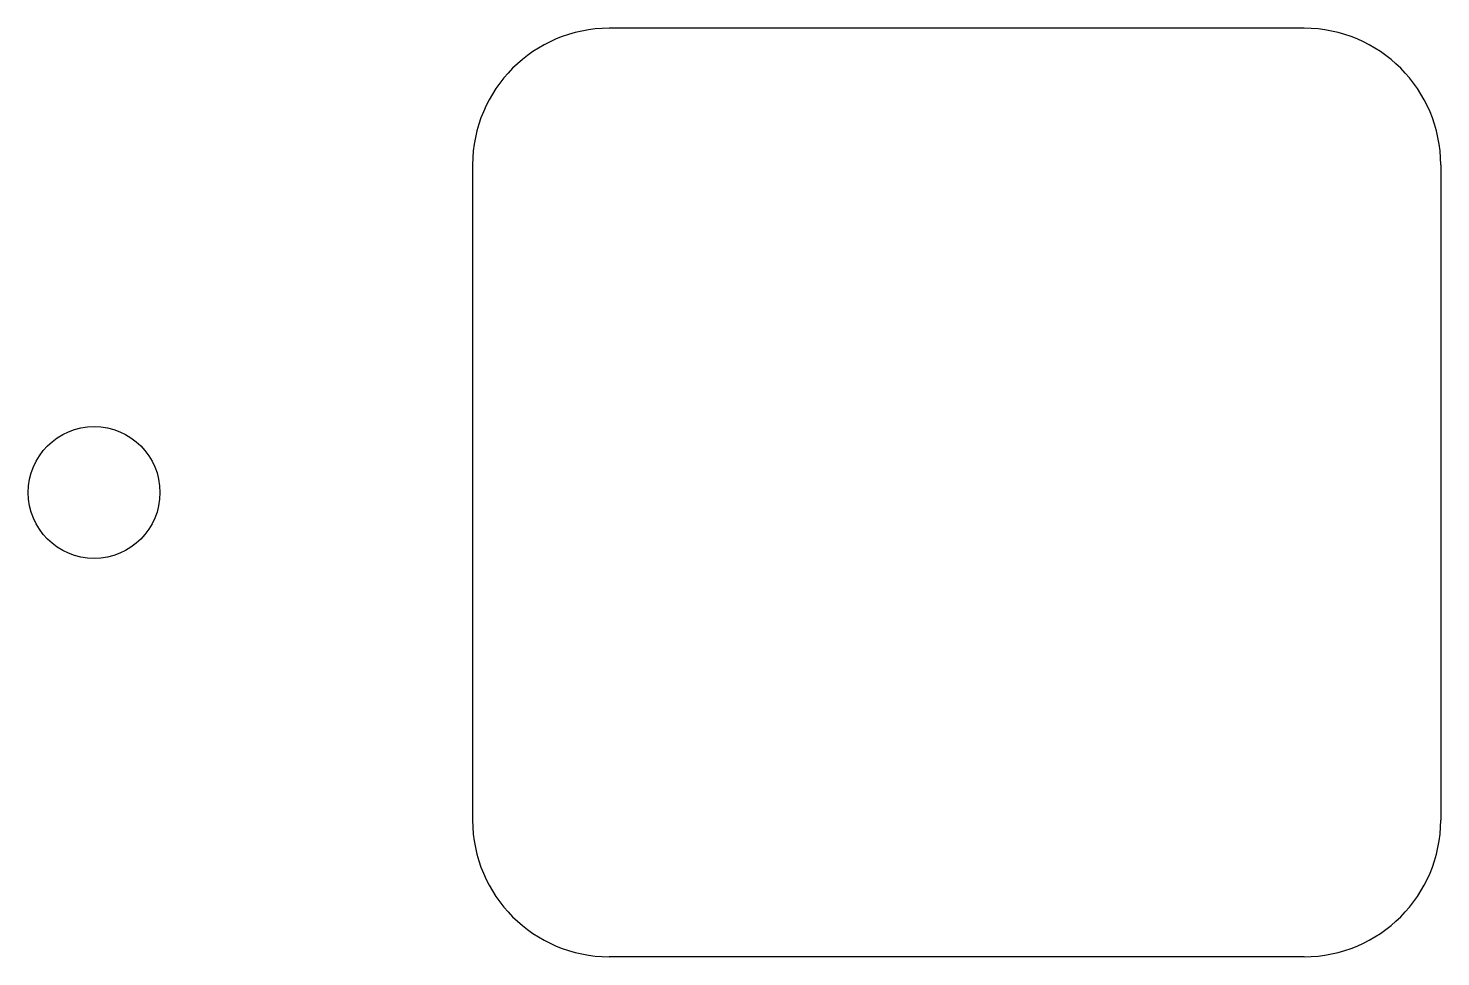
# Model space of a CAD drawing. Header units: millimetres. Extents: x -10 to 277, y -95 to 18.
# Drawn here: x 14.48 to 35.93, y -83.25 to -69.15 of the extents above; entities that cross this region are included whole.
import ezdxf

# ---------------------------------------------------------------- set-up
doc = ezdxf.new("R2010")
doc.units = ezdxf.units.MM
doc.header["$MEASUREMENT"] = 0
doc.layers.add('Edge.Cuts', color=53, linetype='CONTINUOUS')

msp = doc.modelspace()

# ---------------------------------------------------------------- linework, layer by layer
at = {"layer": 'Edge.Cuts', "linetype": 'Continuous'}
for p, q in [((33.85, -69.15), (23.299999, -69.15)), ((33.85, -69.15), (23.299999, -69.15)), ((21.225, -71.225), (21.225, -81.175001)), ((21.225, -71.225), (21.225, -81.175001)), ((35.925, -71.225), (35.925, -81.175)), ((35.925, -71.225), (35.925, -81.175)), ((33.85, -83.25), (23.3, -83.25)), ((33.85, -83.25), (23.3, -83.25))]:
    msp.add_line(p, q, dxfattribs=at)
at = {"layer": 'Edge.Cuts'}
msp.add_circle((15.478125, -76.2), 1, dxfattribs=at)
for centre, start, end in [((23.3, -71.225), 90.0000276, 180), ((23.3, -71.225), 90.0000276, 180), ((33.85, -71.225), 0, 90), ((33.85, -71.225), 0, 90), ((23.3, -81.175), 180.0000276, 270), ((23.3, -81.175), 180.0000276, 270), ((33.85, -81.175), 270, 0), ((33.85, -81.175), 270, 0)]:
    msp.add_arc(centre, 2.075, start, end, dxfattribs=at)

doc.saveas('drawing.dxf')
